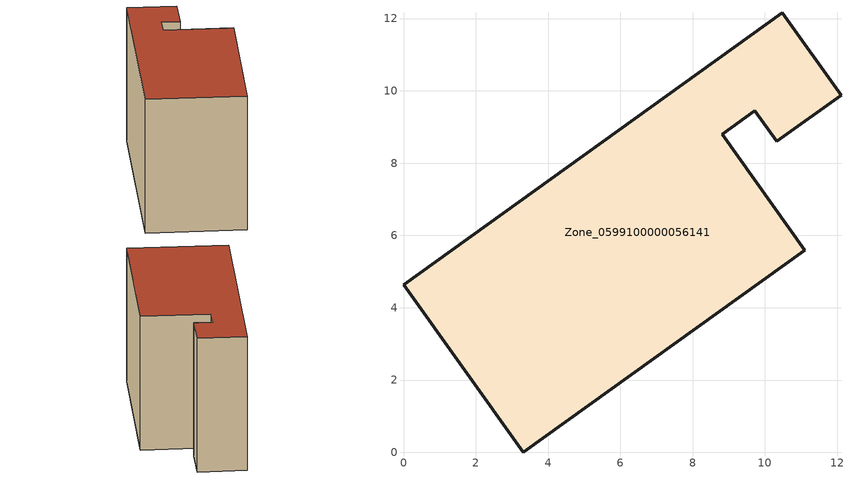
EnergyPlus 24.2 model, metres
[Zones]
Zone_0599100000056141
 floor ground (C_G): 3.31,0 0,4.63 10.48,12.16 12.1,9.88 10.32,8.6 9.71,9.44 8.82,8.8 11.11,5.59 z0
 wall outside (C_F): 9.71,9.44 10.32,8.6 12.1,9.88 10.48,12.16 0,4.63 3.31,0 11.11,5.59 8.82,8.8 9.71,9.44 z0:8.08
 roof outside (C_R): 3.31,0 11.11,5.59 8.82,8.8 9.71,9.44 10.32,8.6 12.1,9.88 10.48,12.16 0,4.63 z8.08
[BUILDING]
Pand.0599100000056141: North Axis=0; Terrain=City; Loads Convergence Tolerance Value=0.04; Temperature Convergence Tolerance Value=0.4; Solar Distribution=FullExterior; Maximum Number of Warmup Days=25; Minimum Number of Warmup Days=1
[Site:Location]
Rotterdam.The.Hague.AP_ZH_NLD Design_Conditions: Latitude=51.96; Longitude=4.45; Time Zone=1; Elevation=-4.5
[SITE:GROUNDTEMPERATURE:BUILDINGSURFACE]
18, 18, 18, 18, 18, 18, 18, 18, 18, 18, 18, 18
[MATERIAL] Thermal Absorptance=0.9; Solar Absorptance=0.7; Visible Absorptance=0.7
Name | Roughness | Thickness | Conductivity | Density | Specific Heat
G.TI.1975-1991 | MediumSmooth | 0.15 | 0.288461 | 540 | 1210
F.TI.1975-1991 | Rough | 0.3 | 0.230769 | 1920 | 840
R.TI.1975-1991 | MediumRough | 0.2 | 0.153846 | 1500 | 1000
[CONSTRUCTION]
C_G: G.TI.1975-1991
C_F: F.TI.1975-1991
C_R: R.TI.1975-1991
[ZONE]
Zone_0599100000056141: Type=1; Multiplier=1; Ceiling Height=Autocalculate; Volume=Autocalculate; Floor Area=autocalculate; Part of Total Floor Area=Yes
[ZONEINFILTRATION:DESIGNFLOWRATE]
Infil_Zone_0599100000056141: Zone or ZoneList or Space or SpaceList=Zone_0599100000056141; Schedule=AlwaysOn; Design Flow Rate Calculation Method=Flow/Area; Flow Rate per Floor Area=0.003; Constant Term Coefficient=1; Temperature Term Coefficient=0; Velocity Term Coefficient=0; Velocity Squared Term Coefficient=0
[HVACTEMPLATE:ZONE:IDEALLOADSAIRSYSTEM]
Zone_0599100000056141: Maximum Heating Supply Air Temperature=50; Minimum Cooling Supply Air Temperature=13; Maximum Heating Supply Air Humidity Ratio=0.0156; Minimum Cooling Supply Air Humidity Ratio=0.0077; Heating Limit=NoLimit; Cooling Limit=NoLimit; Dehumidification Control Type=ConstantSensibleHeatRatio; Cooling Sensible Heat Ratio=0.7; Dehumidification Setpoint=60; Humidification Control Type=None; Humidification Setpoint=30; Outdoor Air Method=None; Outdoor Air Flow Rate per Person=0.00944; Outdoor Air Flow Rate per Zone Floor Area=0; Outdoor Air Flow Rate per Zone=0; Demand Controlled Ventilation Type=None; Outdoor Air Economizer Type=NoEconomizer; Heat Recovery Type=None; Sensible Heat Recovery Effectiveness=0.7; Latent Heat Recovery Effectiveness=0.65
[ZONECONTROL:THERMOSTAT]
ThermostatControl_Zone_0599100000056141: Zone or ZoneList=Zone_0599100000056141; Control Type Schedule=DualSetpointControlType; Control 1=Thermostat_Zone_0599100000056141; Temperature Difference Between Cutout And Setpoint=0
[THERMOSTATSETPOINT:DUALSETPOINT]
Thermostat_Zone_0599100000056141: Heating Setpoint Temperature Schedule=HeatingSetpoint_Zone_0599100000056141; Cooling Setpoint Temperature Schedule=CoolingSetpoint_Zone_0599100000056141
[SCHEDULE:COMPACT]
HeatingSetpoint_Zone_0599100000056141: Through: 12/31, For: AllDays, Until: 24:00, 21
CoolingSetpoint_Zone_0599100000056141: Through: 12/31, For: AllDays, Until: 24:00, 24
DualSetpointControlType: Through: 12/31, For: AllDays, Until: 24:00, 4
AlwaysOn: Through: 12/31, For: AllDays, Until: 24:00, 1
